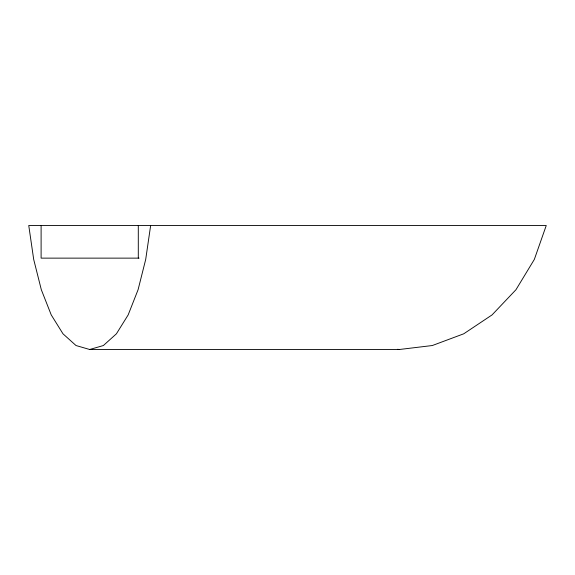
<?xml version="1.0" encoding="UTF-8"?>
<svg xmlns="http://www.w3.org/2000/svg" width="575" height="575" viewBox="0 0 575 575"><rect width="100%" height="100%" fill="white"/><g stroke="black" fill="none" stroke-linecap="round" stroke-linejoin="round"><path stroke-width="0.86" d="M150.65 225.501L145.705 259.426L138.086 289.707L128.167 314.906L116.409 333.809L103.385 345.532L89.7 349.499L76.015 345.532L62.991 333.809L51.233 314.906L41.314 289.707L33.695 259.426L28.75 225.501L546.25 225.501L534.333 259.426L515.976 289.707L492.063 314.906L463.723 333.809L432.321 345.532L399.345 349.499L89.7 349.499M139.085 258.132L41.105 258.132L41.105 225.501M397.562 349.284L399.345 349.499M138.295 225.501L138.295 258.132"/></g></svg>
